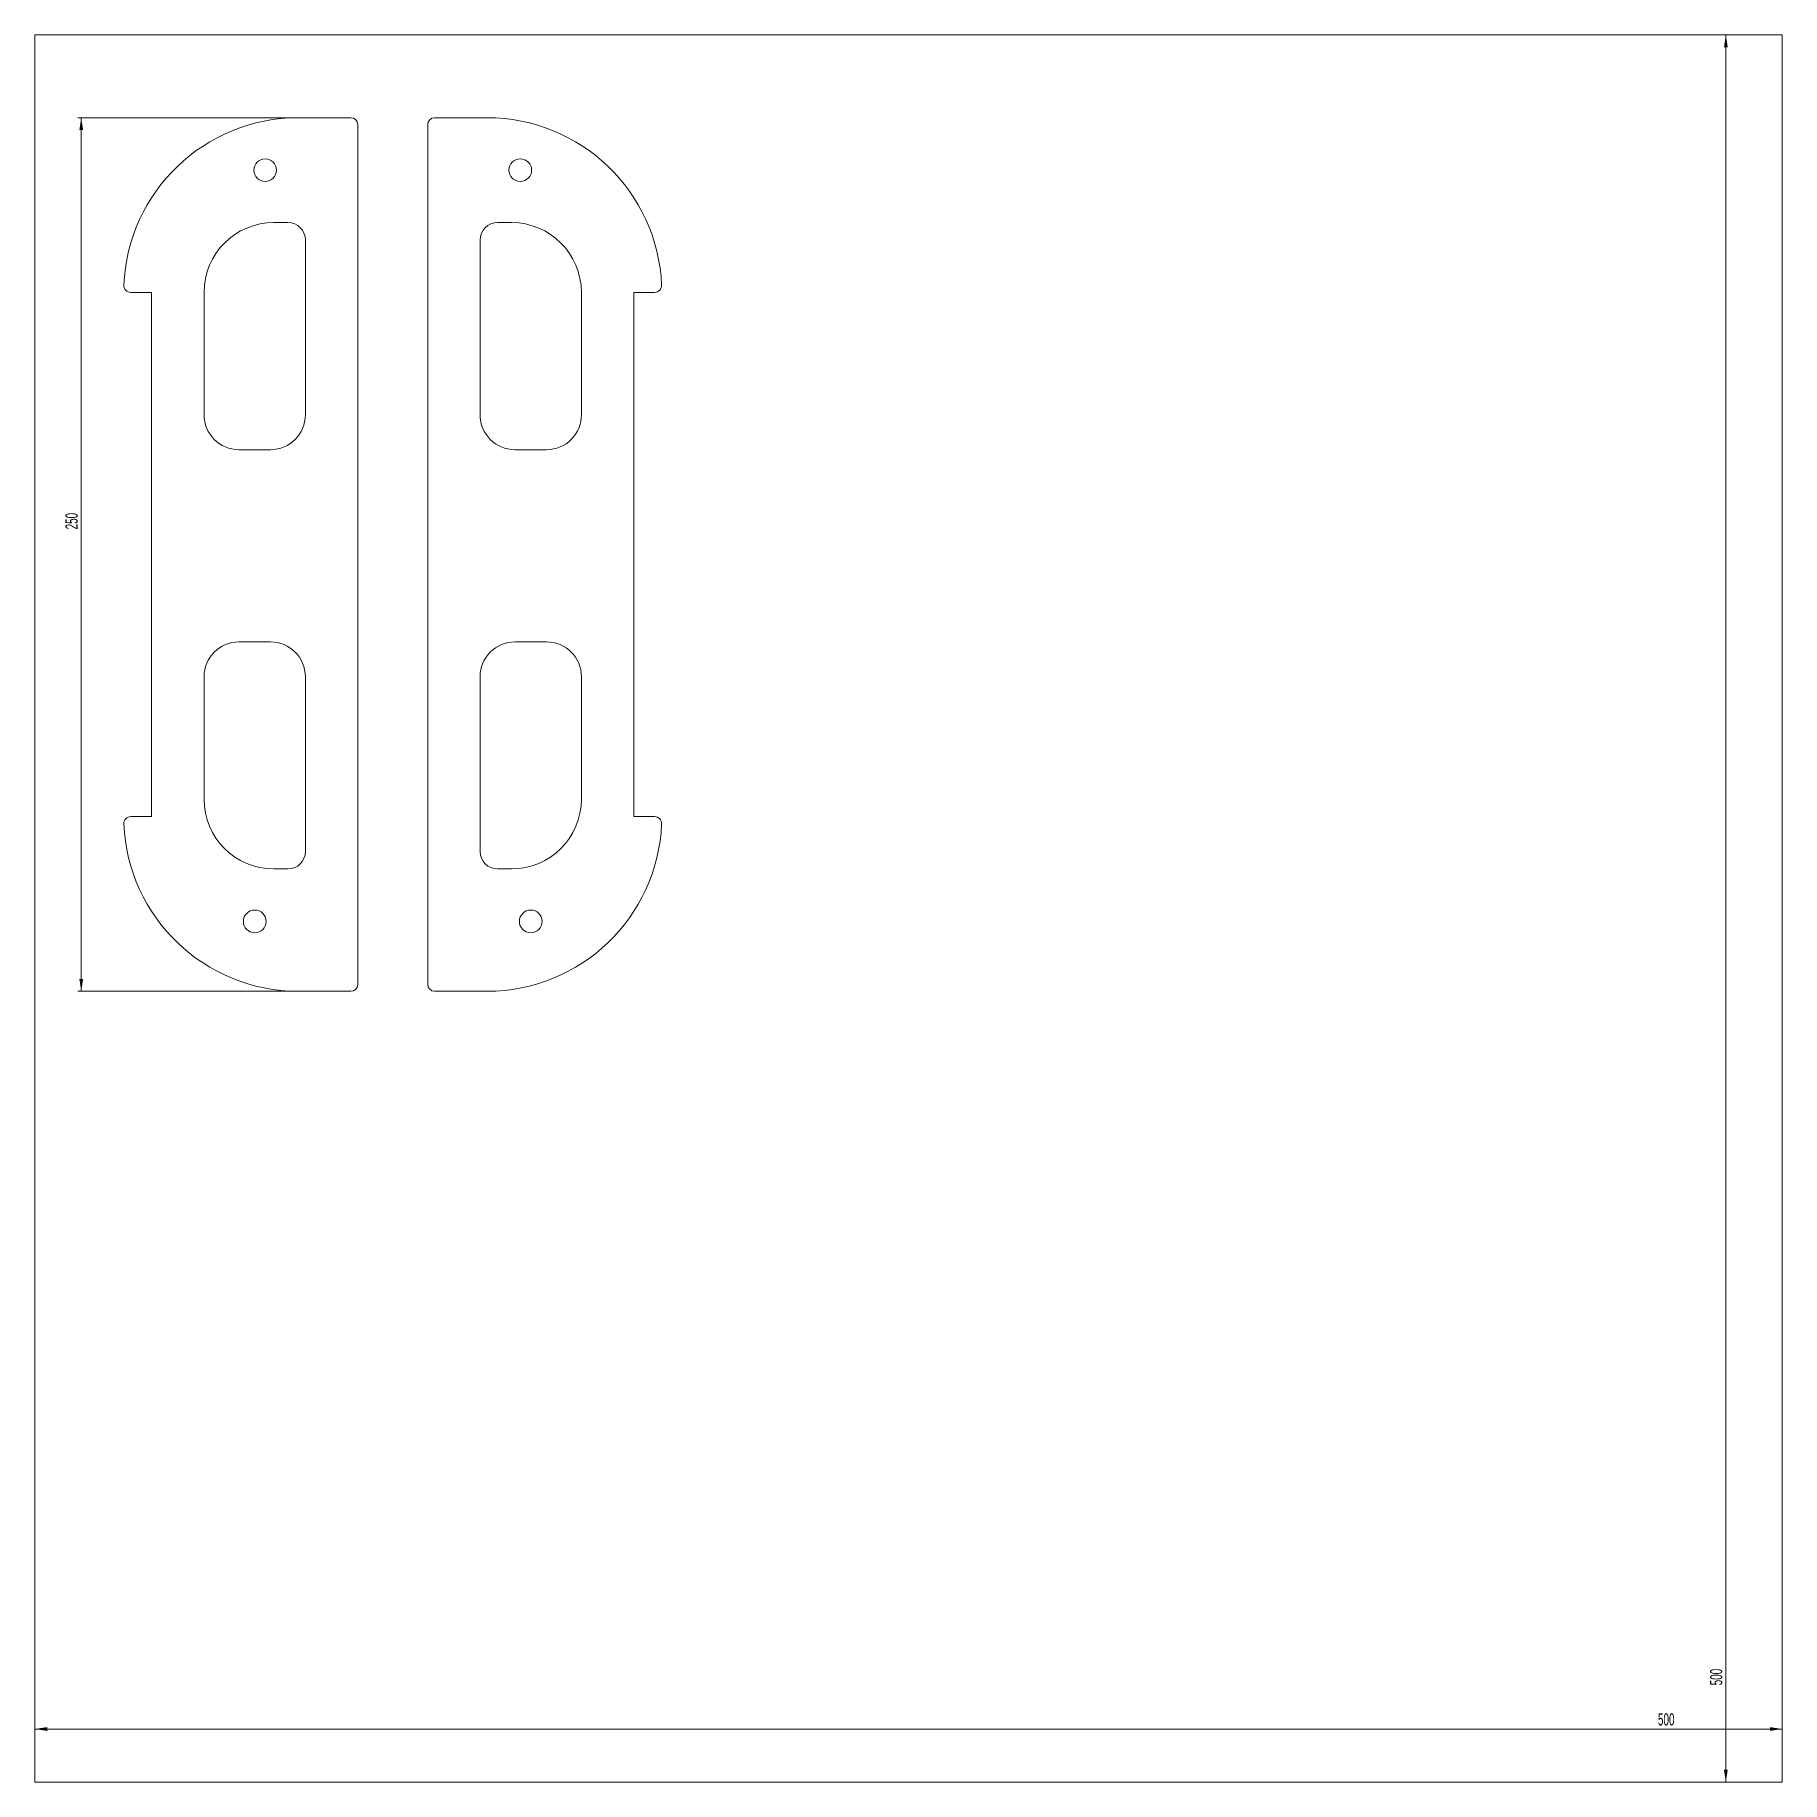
# Model space of a CAD drawing. Header units: millimetres. Extents: x 0 to 500, y 0 to 500.
import ezdxf

# ---------------------------------------------------------------- set-up
doc = ezdxf.new("R2010")
doc.units = ezdxf.units.MM
doc.styles.add('SLDTEXTSTYLE0', font='TXT', dxfattribs={"width": 0.605})
doc.dimstyles.new('SLDDIMSTYLE0', dxfattribs={"dimtxt": 3.5, "dimasz": 3.5, "dimexe": 0, "dimexo": 0.0625, "dimgap": 0.875, "dimtad": 2, "dimrnd": 1e-09, "dimzin": 12, "dimdsep": 46, "dimtxsty": 'SLDTEXTSTYLE0', "dimsah": 1, "dimcen": 0.09, "dimadec": 0, "dimazin": 3, "dimtfac": 1, "dimtdec": 3, "dimtofl": 0, "dimtmove": 0, "dimatfit": 3, "dimfxl": 0, "dimfrac": 2, "dimtolj": 1, "dimtzin": 12, "dimarcsym": 0})

# ---------------------------------------------------------------- blocks, each defined once
blk = doc.blocks.new('_D')
at = {"color": 7, "linetype": 'Continuous', "lineweight": 0}
for p, q in [((0.07, 500), (0.07, 14.19)), ((500.07, 500), (500.07, 14.19)), ((0.07, 15.19), (500.07, 15.19))]:
    blk.add_line(p, q, dxfattribs=at)
for points in [[(0.07, 15.19), (3.57, 14.65), (3.57, 15.73)], [(500.07, 15.19), (496.57, 15.73), (496.57, 14.65)]]:
    blk.add_solid(points, dxfattribs=at)
at = {"color": 7, "linetype": 'Continuous', "lineweight": 0, "insert": (464.55, 19.7), "char_height": 3.5, "attachment_point": 1, "style": 'SLDTEXTSTYLE0'}
blk.add_mtext('500', dxfattribs=at)
blk = doc.blocks.new('_D_1')
at = {"color": 7, "linetype": 'Continuous', "lineweight": 0}
blk.add_line((483.98, 500.01), (483.98, 0.01), dxfattribs=at)
for points in [[(483.98, 500.01), (483.44, 496.51), (484.52, 496.51)], [(483.98, 0.01), (484.52, 3.51), (483.44, 3.51)]]:
    blk.add_solid(points, dxfattribs=at)
at = {"color": 7, "linetype": 'Continuous', "lineweight": 0, "insert": (479.47, 27.7), "char_height": 3.5, "attachment_point": 1, "rotation": 90, "style": 'SLDTEXTSTYLE0'}
blk.add_mtext('500', dxfattribs=at)
blk = doc.blocks.new('_D_2')
at = {"color": 7, "linetype": 'Continuous', "lineweight": 0}
for p, q in [((75.45, 476.32), (12.32, 476.32)), ((13.32, 476.32), (13.32, 226.32)), ((75.45, 226.32), (12.32, 226.32))]:
    blk.add_line(p, q, dxfattribs=at)
for points in [[(13.32, 476.32), (12.78, 472.82), (13.85, 472.82)], [(13.32, 226.32), (13.85, 229.82), (12.78, 229.82)]]:
    blk.add_solid(points, dxfattribs=at)
at = {"color": 7, "linetype": 'Continuous', "lineweight": 0, "insert": (8.8, 358.51), "char_height": 3.5, "attachment_point": 1, "rotation": 90, "style": 'SLDTEXTSTYLE0'}
blk.add_mtext('250', dxfattribs=at)

msp = doc.modelspace()

# ---------------------------------------------------------------- linework, layer by layer
at = {"color": 7, "linetype": 'Continuous', "lineweight": 0}
for p, q in [((0.067, 500.011), (500.067, 500.011)), ((0.067, 500.011), (0.067, 0.011)), ((500.067, 500.011), (500.067, 0.011)), ((0.067, 0.011), (500.067, 0.011))]:
    msp.add_line(p, q, dxfattribs=at)
at = {"color": 7, "linetype": 'Continuous', "lineweight": 15}
for p, q in [((90.46, 476.319), (75.46, 476.319)), ((129.46, 476.319), (114.46, 476.319)), ((92.46, 228.319), (92.46, 474.319)), ((112.46, 474.319), (112.46, 228.319)), ((72.46, 446.319), (68.46, 446.319)), ((136.46, 446.319), (132.46, 446.319)), ((77.46, 391.319), (77.46, 441.319)), ((127.46, 441.319), (127.46, 391.319)), ((27.502, 426.319), (33.46, 426.319)), ((33.46, 426.319), (33.46, 276.319)), ((48.46, 426.319), (48.46, 391.319)), ((156.46, 391.319), (156.46, 426.319)), ((171.46, 426.319), (177.418, 426.319)), ((171.46, 276.319), (171.46, 426.319)), ((58.46, 381.319), (67.46, 381.319)), ((137.46, 381.319), (146.46, 381.319)), ((67.46, 326.319), (58.46, 326.319)), ((146.46, 326.319), (137.46, 326.319)), ((48.46, 316.319), (48.46, 281.319)), ((77.46, 266.319), (77.46, 316.319)), ((127.46, 316.319), (127.46, 266.319)), ((156.46, 281.319), (156.46, 316.319)), ((33.46, 276.319), (27.502, 276.319)), ((177.418, 276.319), (171.46, 276.319)), ((68.46, 261.319), (72.46, 261.319)), ((132.46, 261.319), (136.46, 261.319)), ((75.46, 226.319), (90.46, 226.319)), ((114.46, 226.319), (129.46, 226.319))]:
    msp.add_line(p, q, dxfattribs=at)
for centre in [(65.96, 461.319), (65.96, 461.319), (138.96, 461.319), (138.96, 461.319), (62.96, 246.319), (62.96, 246.319), (141.96, 246.319), (141.96, 246.319)]:
    msp.add_circle(centre, 3.25, dxfattribs=at)
for centre, radius, start, end in [((75.46, 426.319), 50, 90, 177.61198), ((75.46, 426.319), 50, 90, 177.61198), ((90.46, 474.319), 2, 360, 90), ((90.46, 474.319), 2, 360, 90), ((114.46, 474.319), 2, 90, 180), ((114.46, 474.319), 2, 90, 180), ((129.46, 426.319), 50, 2.38802, 90), ((129.46, 426.319), 50, 2.38802, 90), ((68.46, 426.319), 20, 90, 180), ((68.46, 426.319), 20, 90, 180), ((72.46, 441.319), 5, 0, 90), ((72.46, 441.319), 5, 0, 90), ((132.46, 441.319), 5, 90, 180), ((132.46, 441.319), 5, 90, 180), ((136.46, 426.319), 20, 0, 90), ((136.46, 426.319), 20, 0, 90), ((27.502, 428.319), 2, 177.61198, 270), ((27.502, 428.319), 2, 177.61198, 270), ((177.418, 428.319), 2, 270, 2.38802), ((177.418, 428.319), 2, 270, 2.38802), ((58.46, 391.319), 10, 180, 270), ((58.46, 391.319), 10, 180, 270), ((67.46, 391.319), 10, 270, 0), ((67.46, 391.319), 10, 270, 0), ((137.46, 391.319), 10, 180, 270), ((137.46, 391.319), 10, 180, 270), ((146.46, 391.319), 10, 270, 0), ((146.46, 391.319), 10, 270, 0), ((58.46, 316.319), 10, 90, 180), ((58.46, 316.319), 10, 90, 180), ((67.46, 316.319), 10, 0, 90), ((67.46, 316.319), 10, 0, 90), ((137.46, 316.319), 10, 90, 180), ((137.46, 316.319), 10, 90, 180), ((146.46, 316.319), 10, 0, 90), ((146.46, 316.319), 10, 0, 90), ((68.46, 281.319), 20, 180, 270), ((68.46, 281.319), 20, 180, 270), ((136.46, 281.319), 20, 270, 0), ((136.46, 281.319), 20, 270, 0), ((27.502, 274.319), 2, 90, 182.38802), ((27.502, 274.319), 2, 90, 182.38802), ((177.418, 274.319), 2, 357.61198, 90), ((177.418, 274.319), 2, 357.61198, 90), ((75.46, 276.319), 50, 182.38802, 270), ((75.46, 276.319), 50, 182.38802, 270), ((129.46, 276.319), 50, 270, 357.61198), ((129.46, 276.319), 50, 270, 357.61198), ((72.46, 266.319), 5, 270, 0), ((72.46, 266.319), 5, 270, 0), ((132.46, 266.319), 5, 180, 270), ((132.46, 266.319), 5, 180, 270), ((90.46, 228.319), 2, 270, 0), ((90.46, 228.319), 2, 270, 0), ((114.46, 228.319), 2, 180, 270), ((114.46, 228.319), 2, 180, 270)]:
    msp.add_arc(centre, radius, start, end, dxfattribs=at)

# ---------------------------------------------------------------- dimensions: what is measured, and where the dimension line sits
at = {"color": 7, "linetype": 'Continuous', "lineweight": 0}
dim = msp.add_linear_dim(base=(500.067, 15.192), p1=(0.067, 500.011), p2=(500.067, 500.011), dimstyle='SLDDIMSTYLE0', dxfattribs=at)
dim.commit()
dim.dimension.update_dxf_attribs({"geometry": '_D', "text_midpoint": (468.565, 15.192), "dimtype": 160})
for base, p1, p2, picture, middle in [((483.977, 0.011), (500.067, 500.011), (500.067, 0.011), '_D_1', (483.977, 31.707)), ((13.315, 226.319), (75.46, 476.319), (75.46, 226.319), '_D_2', (13.315, 362.515))]:
    dim = msp.add_linear_dim(base=base, p1=p1, p2=p2, angle=90, dimstyle='SLDDIMSTYLE0', dxfattribs=at)
    dim.commit()
    dim.dimension.update_dxf_attribs({"geometry": picture, "text_midpoint": middle, "dimtype": 160})

doc.saveas('drawing.dxf')
